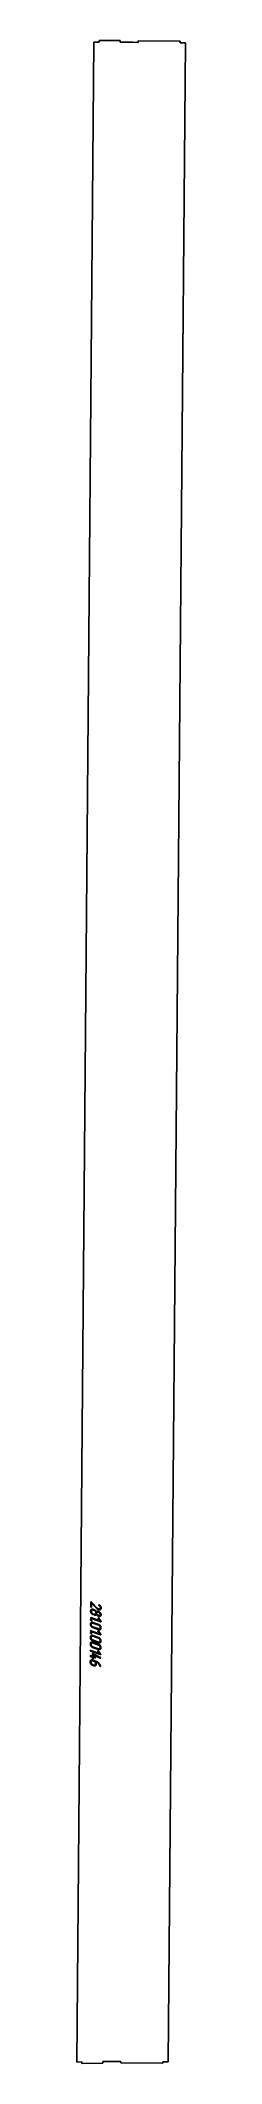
# Model space of a CAD drawing. Header units: millimetres. Extents: x 134 to 238, y 86 to 2007.
import ezdxf

# ---------------------------------------------------------------- set-up
doc = ezdxf.new("R2010")
doc.units = ezdxf.units.MM
doc.linetypes.add('K5LT_BASIC', pattern=[0])
doc.layers.add('Engraving', color=7, linetype='Continuous')

msp = doc.modelspace()

# ---------------------------------------------------------------- linework, layer by layer
at = {"color": 150, "linetype": 'K5LT_BASIC', "lineweight": 25, "true_color": 0x0080ff}
for p, q in [((134.4, 87.9), (150.9, 2006)), ((155.9, 2006), (150.9, 2006)), ((155.9, 2007.5), (155.9, 2006)), ((175.9, 2007.3), (155.9, 2007.5)), ((175.9, 2005.8), (175.9, 2007.3)), ((180.9, 2005.8), (175.9, 2005.8)), ((188, 2005.7), (180.9, 2005.8)), ((193, 2005.6), (188, 2005.7)), ((193, 2007.1), (193, 2005.6)), ((233, 2006.8), (193, 2007.1)), ((238, 2005.3), (221.5, 88.2)), ((233, 2005.3), (233, 2006.8)), ((238, 2005.3), (233, 2005.3)), ((134.4, 87.9), (139.4, 88)), ((139.4, 88), (139.4, 86.5)), ((139.4, 86.5), (159.4, 86.9)), ((159.4, 88.4), (164.4, 88.5)), ((159.4, 86.9), (159.4, 88.4)), ((171.5, 88.5), (176.5, 88.5)), ((176.5, 88.5), (176.5, 87)), ((176.5, 87), (216.5, 86.7)), ((216.5, 88.1), (221.5, 88.1)), ((216.5, 86.7), (216.5, 88.1)), ((221.5, 88.1), (221.5, 88.2))]:
    msp.add_line(p, q, dxfattribs=at)
msp.add_open_spline([(164.4, 88.5), (164.7, 88.5), (165.3, 88.5), (166.2, 88.5), (167.1, 88.5), (167.9, 88.5), (168.8, 88.5), (169.7, 88.5), (170.6, 88.5), (171.2, 88.5), (171.5, 88.5)], degree=3, dxfattribs=at)
at = {"layer": 'Engraving', "color": 150, "linetype": 'K5LT_BASIC', "lineweight": 25, "true_color": 0x0080ff}
for p, q in [((147.8, 520.3), (147.8, 524.6)), ((148.4, 524.7), (154.2, 518.7)), ((148.5, 523.6), (148.5, 520.1)), ((153.8, 518.3), (148.5, 523.6)), ((154.2, 518.7), (154.5, 518.5)), ((155.9, 522), (156, 521.9)), ((147.6, 503.3), (147.6, 504)), ((147.7, 515.7), (147.7, 516.4)), ((148, 510), (156.4, 507)), ((157.2, 506), (148, 509.3)), ((148.3, 503), (148.3, 503.8)), ((148.4, 515.5), (148.4, 516.2)), ((155.4, 499.1), (149.7, 501.1)), ((155.4, 498.4), (149.7, 500.4)), ((151.3, 513.1), (149.8, 513.6)), ((151.3, 512.4), (149.8, 512.9)), ((149.8, 505.4), (155.4, 503.4)), ((149.8, 504.7), (155.4, 502.7)), ((149.9, 517.8), (151.3, 517.3)), ((149.9, 517.1), (151.3, 516.6)), ((152.7, 514.7), (152.7, 514)), ((154.5, 518.5), (154.7, 518.3)), ((154.8, 515.7), (155.6, 515.5)), ((154.8, 515), (155.5, 514.8)), ((155.5, 511.9), (154.8, 512.2)), ((155.5, 511.2), (154.8, 511.5)), ((156.4, 507), (154.9, 509.1)), ((155.4, 509.4), (157.5, 506.6)), ((155.7, 511.1), (155.5, 511.2)), ((156, 511.1), (155.7, 511.1)), ((156.3, 511.1), (156, 511.1)), ((156.8, 500.8), (156.8, 500.1)), ((157.5, 513.5), (157.6, 513.1)), ((157.5, 500.5), (157.5, 499.8)), ((157.6, 513.1), (157.7, 512.8)), ((157.7, 512.8), (157.7, 512.6)), ((147.5, 490.9), (147.5, 491.6)), ((147.5, 484.5), (147.5, 485.2)), ((147.9, 497.5), (156.3, 494.6)), ((157.1, 493.6), (147.9, 496.8)), ((148.2, 490.6), (148.2, 491.3)), ((148.2, 484.3), (148.2, 485)), ((155.3, 486.7), (149.6, 488.7)), ((155.3, 486), (149.6, 488)), ((149.6, 486.6), (155.3, 484.6)), ((149.6, 485.9), (155.3, 483.9)), ((155.2, 480.4), (149.6, 482.3)), ((155.2, 479.6), (149.6, 481.6)), ((149.7, 493), (155.3, 491)), ((149.7, 492.2), (155.3, 490.3)), ((156.3, 494.6), (154.8, 496.7)), ((155.3, 497), (157.4, 494.1)), ((156.7, 488.4), (156.7, 487.6)), ((156.7, 482), (156.7, 481.3)), ((157.4, 488.1), (157.4, 487.4)), ((157.4, 481.8), (157.4, 481)), ((147.3, 467.6), (147.3, 468.3)), ((147.7, 473.8), (149.5, 473.2)), ((149.5, 472.5), (147.7, 473.1)), ((147.8, 478.7), (156.1, 475.8)), ((157, 474.8), (147.8, 478)), ((148, 467.3), (148, 468)), ((150.8, 464.9), (149.4, 465.4)), ((150.8, 464.2), (149.4, 464.7)), ((149.5, 473.2), (149.5, 475.7)), ((149.5, 471.4), (149.5, 472.5)), ((149.5, 469.7), (152.6, 468.6)), ((149.5, 469), (152.3, 468)), ((149.9, 475.9), (157, 472)), ((149.9, 475.9), (149.9, 475.9)), ((156.9, 471.3), (150.2, 475)), ((150.2, 475), (150.2, 472.9)), ((150.2, 472.9), (152, 472.3)), ((152, 471.6), (150.2, 472.2)), ((150.2, 472.2), (150.2, 471.2)), ((152.3, 468), (152.3, 465.8)), ((153, 467.7), (153, 465.6)), ((156.1, 475.8), (154.6, 477.9)), ((155.1, 478.2), (157.2, 475.3)), ((156.4, 464.2), (156.3, 464.6)), ((156.5, 464), (156.4, 464.2)), ((156.5, 463.9), (156.5, 464)), ((156.9, 471.3), (156.9, 471.3)), ((157.2, 471.8), (157.3, 471.5)), ((157.2, 463.9), (157.2, 463.7))]:
    msp.add_line(p, q, dxfattribs=at)
for points in [[(147.9, 524.8), (147.8, 524.7), (147.8, 524.6)], [(147.8, 520.3), (147.8, 520.1), (147.9, 520)], [(148.2, 524.8), (148, 524.8), (147.9, 524.8)], [(147.9, 520), (148, 519.9), (148.1, 519.8)], [(148.1, 519.8), (148.2, 519.8), (148.4, 519.9)], [(148.4, 524.7), (148.3, 524.7), (148.2, 524.8)], [(148.4, 519.9), (148.5, 519.9), (148.5, 520.1)], [(155.7, 521.9), (155.6, 521.9), (155.6, 521.7)], [(155.6, 521.7), (155.6, 521.6), (155.6, 521.5)], [(155.6, 521.5), (155.7, 521.4), (155.8, 521.3)], [(155.9, 522), (155.8, 522), (155.7, 521.9)], [(155.8, 521.3), (156.5, 520.8), (156.7, 520.3)], [(157.3, 520.5), (156.9, 521.3), (156, 521.9)], [(156.7, 520.3), (157, 519.8), (157, 519.3)], [(157, 519.3), (157, 518.9), (156.8, 518.6)], [(157, 517.5), (157.7, 518.1), (157.7, 519.1)], [(157.7, 519.1), (157.7, 519.8), (157.3, 520.5)], [(148.3, 505.3), (147.6, 504.8), (147.6, 504)], [(147.6, 503.3), (147.6, 502.4), (148.2, 501.6)], [(148.4, 517.7), (147.7, 517.3), (147.7, 516.4)], [(147.7, 515.7), (147.7, 514.8), (148.3, 514)], [(147.8, 510), (147.7, 509.8), (147.7, 509.7)], [(147.7, 509.7), (147.7, 509.6), (147.8, 509.4)], [(147.8, 508.1), (147.7, 508.1), (147.7, 507.8)], [(147.7, 507.8), (147.7, 507.6), (147.8, 507.4)], [(148, 510), (147.9, 510), (147.8, 510)], [(147.8, 509.4), (147.9, 509.3), (148, 509.3)], [(148.2, 508.2), (148, 508.2), (147.8, 508.1)], [(147.8, 507.4), (148, 507.2), (148.2, 507.1)], [(148.5, 507.9), (148.3, 508.1), (148.2, 508.2)], [(148.2, 507.1), (148.4, 507), (148.6, 507.1)], [(148.2, 501.6), (148.9, 500.7), (149.7, 500.4)], [(148.3, 514), (149, 513.2), (149.8, 512.9)], [(149.8, 505.4), (148.9, 505.7), (148.3, 505.3)], [(148.8, 504.6), (148.3, 504.3), (148.3, 503.8)], [(148.3, 503), (148.3, 502.5), (148.7, 501.9)], [(149.9, 517.8), (149, 518.1), (148.4, 517.7)], [(148.9, 517), (148.5, 516.8), (148.4, 516.2)], [(148.4, 515.5), (148.4, 514.9), (148.8, 514.3)], [(148.7, 507.4), (148.7, 507.7), (148.5, 507.9)], [(148.6, 507.1), (148.7, 507.2), (148.7, 507.4)], [(148.7, 501.9), (149.1, 501.3), (149.7, 501.1)], [(148.8, 514.3), (149.2, 513.8), (149.8, 513.6)], [(149.8, 504.7), (149.2, 504.9), (148.8, 504.6)], [(149.9, 517.1), (149.3, 517.3), (148.9, 517)], [(152.3, 516.7), (151.8, 517.1), (151.3, 517.3)], [(152.3, 515.9), (151.9, 516.4), (151.3, 516.6)], [(151.3, 513.1), (151.8, 512.9), (152.3, 513.1)], [(151.3, 512.4), (151.8, 512.2), (152.4, 512.3)], [(153.2, 515.5), (152.8, 516.2), (152.3, 516.7)], [(152.7, 514.7), (152.7, 515.3), (152.3, 515.9)], [(152.3, 513.1), (152.7, 513.4), (152.7, 514)], [(152.4, 512.3), (152.9, 512.4), (153.1, 512.8)], [(153.1, 512.8), (153.5, 512.3), (153.9, 512)], [(153.9, 515.9), (153.5, 515.8), (153.2, 515.5)], [(153.8, 515), (153.4, 514.7), (153.4, 514.1)], [(153.4, 514.1), (153.4, 513.5), (153.8, 513)], [(153.8, 518.3), (154.2, 517.8), (154.6, 517.6)], [(154.8, 515), (154.2, 515.2), (153.8, 515)], [(153.8, 513), (154.2, 512.4), (154.8, 512.2)], [(154.8, 515.7), (154.3, 515.9), (153.9, 515.9)], [(153.9, 512), (154.3, 511.7), (154.8, 511.5)], [(154.6, 517.6), (154.9, 517.4), (155.3, 517.3)], [(155.3, 518), (155, 518.1), (154.7, 518.3)], [(154.9, 509.6), (154.8, 509.5), (154.8, 509.4)], [(154.8, 509.4), (154.8, 509.2), (154.9, 509.1)], [(155.1, 509.6), (155, 509.7), (154.9, 509.6)], [(155.4, 509.4), (155.2, 509.6), (155.1, 509.6)], [(156.5, 518.2), (156, 517.8), (155.3, 518)], [(155.3, 517.3), (156.3, 516.9), (157, 517.5)], [(156.9, 502.3), (156.3, 503.1), (155.4, 503.4)], [(156.4, 501.9), (156, 502.5), (155.4, 502.7)], [(156.5, 514), (156.1, 514.6), (155.5, 514.8)], [(155.5, 511.9), (156.1, 511.7), (156.5, 512)], [(157.1, 514.3), (156.4, 515.2), (155.6, 515.5)], [(156.3, 511.1), (156.7, 511.1), (157, 511.3)], [(156.8, 500.8), (156.8, 501.4), (156.4, 501.9)], [(156.4, 499.2), (156.8, 499.5), (156.8, 500.1)], [(156.8, 518.6), (156.7, 518.3), (156.5, 518.2)], [(156.9, 512.9), (156.9, 513.4), (156.5, 514)], [(156.5, 512), (156.9, 512.3), (156.9, 512.9)], [(157.5, 500.5), (157.6, 501.4), (156.9, 502.3)], [(156.9, 498.5), (157.5, 499), (157.5, 499.8)], [(157, 511.3), (157.6, 511.7), (157.7, 512.6)], [(157.5, 513.5), (157.4, 513.9), (157.1, 514.3)], [(157.2, 506), (157.4, 506), (157.5, 506.1)], [(157.6, 506.3), (157.6, 506.4), (157.5, 506.6)], [(157.5, 506.1), (157.6, 506.1), (157.6, 506.3)], [(148.2, 492.8), (147.5, 492.4), (147.5, 491.6)], [(147.5, 490.9), (147.5, 490), (148.1, 489.1)], [(148.1, 486.5), (147.5, 486), (147.5, 485.2)], [(147.5, 484.5), (147.5, 483.6), (148.1, 482.8)], [(147.7, 497.5), (147.6, 497.4), (147.6, 497.3)], [(147.6, 497.3), (147.6, 497.1), (147.7, 497)], [(147.7, 495.7), (147.6, 495.6), (147.6, 495.4)], [(147.6, 495.4), (147.6, 495.1), (147.7, 494.9)], [(147.9, 497.5), (147.7, 497.6), (147.7, 497.5)], [(147.7, 497), (147.8, 496.9), (147.9, 496.8)], [(148.1, 495.7), (147.9, 495.8), (147.7, 495.7)], [(147.7, 494.9), (147.9, 494.7), (148.1, 494.7)], [(148.4, 495.5), (148.2, 495.7), (148.1, 495.7)], [(148.1, 494.7), (148.3, 494.6), (148.4, 494.7)], [(148.1, 489.1), (148.8, 488.3), (149.6, 488)], [(149.6, 486.6), (148.7, 486.9), (148.1, 486.5)], [(148.1, 482.8), (148.7, 481.9), (149.6, 481.6)], [(149.7, 493), (148.8, 493.3), (148.2, 492.8)], [(148.7, 492.2), (148.2, 491.9), (148.2, 491.3)], [(148.2, 490.6), (148.2, 490), (148.6, 489.5)], [(148.6, 485.8), (148.2, 485.5), (148.2, 485)], [(148.2, 484.3), (148.2, 483.7), (148.6, 483.1)], [(148.6, 495), (148.6, 495.3), (148.4, 495.5)], [(148.4, 494.7), (148.6, 494.8), (148.6, 495)], [(148.6, 489.5), (149, 488.9), (149.6, 488.7)], [(149.6, 485.9), (149, 486.1), (148.6, 485.8)], [(148.6, 483.1), (149, 482.6), (149.6, 482.3)], [(149.7, 492.2), (149.1, 492.4), (148.7, 492.2)], [(154.8, 497.2), (154.7, 497.1), (154.7, 496.9)], [(154.7, 496.9), (154.7, 496.8), (154.8, 496.7)], [(155, 497.2), (154.9, 497.2), (154.8, 497.2)], [(155.3, 497), (155.1, 497.2), (155, 497.2)], [(155.2, 480.4), (155.8, 480.2), (156.2, 480.4)], [(156.8, 489.8), (156.2, 490.7), (155.3, 491)], [(156.3, 489.5), (155.9, 490.1), (155.3, 490.3)], [(155.3, 486.7), (155.9, 486.5), (156.3, 486.8)], [(155.3, 486), (156.2, 485.7), (156.8, 486.1)], [(156.8, 483.5), (156.1, 484.3), (155.3, 484.6)], [(156.3, 483.2), (155.9, 483.7), (155.3, 483.9)], [(155.4, 499.1), (156, 498.9), (156.4, 499.2)], [(155.4, 498.4), (156.3, 498.1), (156.9, 498.5)], [(156.2, 480.4), (156.7, 480.7), (156.7, 481.3)], [(156.7, 488.4), (156.7, 488.9), (156.3, 489.5)], [(156.3, 486.8), (156.7, 487.1), (156.7, 487.6)], [(156.7, 482), (156.7, 482.6), (156.3, 483.2)], [(156.7, 479.8), (157.4, 480.2), (157.4, 481)], [(157.4, 488.1), (157.4, 489), (156.8, 489.8)], [(156.8, 486.1), (157.4, 486.5), (157.4, 487.4)], [(157.4, 481.8), (157.4, 482.6), (156.8, 483.5)], [(157.1, 493.6), (157.3, 493.5), (157.4, 493.6)], [(157.5, 493.8), (157.5, 494), (157.4, 494.1)], [(157.4, 493.6), (157.5, 493.7), (157.5, 493.8)], [(148, 469.5), (147.3, 469.1), (147.3, 468.3)], [(147.3, 467.6), (147.3, 466.7), (147.9, 465.9)], [(147.5, 478.7), (147.4, 478.6), (147.4, 478.5)], [(147.4, 478.5), (147.4, 478.4), (147.5, 478.2)], [(147.5, 473.8), (147.4, 473.6), (147.4, 473.6)], [(147.4, 473.6), (147.4, 473.4), (147.4, 473.3)], [(147.4, 473.3), (147.5, 473.2), (147.7, 473.1)], [(147.8, 478.7), (147.6, 478.8), (147.5, 478.7)], [(147.5, 478.2), (147.6, 478.1), (147.8, 478)], [(147.7, 473.8), (147.5, 473.9), (147.5, 473.8)], [(147.9, 465.9), (148.5, 465), (149.4, 464.7)], [(149.5, 469.7), (148.6, 470), (148, 469.5)], [(148.5, 468.9), (148, 468.6), (148, 468)], [(148, 467.3), (148, 466.7), (148.4, 466.2)], [(148.4, 466.2), (148.8, 465.6), (149.4, 465.4)], [(149.5, 469), (148.9, 469.2), (148.5, 468.9)], [(149.6, 475.9), (149.5, 475.8), (149.5, 475.7)], [(149.5, 471.4), (149.5, 471.2), (149.6, 471.1)], [(149.9, 475.9), (149.7, 476), (149.6, 475.9)], [(149.6, 471.1), (149.7, 471), (149.8, 470.9)], [(149.8, 470.9), (150, 470.9), (150.1, 471)], [(150.1, 471), (150.2, 471), (150.2, 471.2)], [(150.8, 464.9), (151.4, 464.7), (151.8, 465)], [(150.8, 464.2), (151.7, 463.9), (152.4, 464.3)], [(151.8, 465), (152.3, 465.2), (152.3, 465.8)], [(152.2, 472.1), (152.1, 472.3), (152, 472.3)], [(152, 471.6), (152.1, 471.5), (152.2, 471.6)], [(152.3, 471.8), (152.3, 472), (152.2, 472.1)], [(152.2, 471.6), (152.3, 471.7), (152.3, 471.8)], [(152.4, 464.3), (153, 464.7), (153, 465.6)], [(155.3, 466.9), (154.1, 468.1), (152.6, 468.6)], [(153, 467.7), (153.5, 467.6), (154, 467.2)], [(154, 467.2), (154.5, 466.8), (154.9, 466.4)], [(154.6, 478.4), (154.5, 478.3), (154.5, 478.2)], [(154.5, 478.2), (154.5, 478), (154.6, 477.9)], [(154.9, 478.4), (154.7, 478.4), (154.6, 478.4)], [(155.1, 478.2), (154.9, 478.4), (154.9, 478.4)], [(154.9, 466.4), (155.6, 465.8), (155.9, 465.2)], [(155.2, 479.6), (156.1, 479.3), (156.7, 479.8)], [(157.2, 463.9), (156.6, 465.6), (155.3, 466.9)], [(155.9, 465.2), (156.1, 464.9), (156.3, 464.6)], [(156.5, 463.9), (156.6, 463.7), (156.7, 463.6)], [(156.7, 463.6), (156.8, 463.6), (156.9, 463.5)], [(156.9, 471.3), (157.1, 471.2), (157.2, 471.3)], [(156.9, 463.5), (157, 463.5), (157.1, 463.5)], [(157, 474.8), (157.1, 474.8), (157.2, 474.8)], [(157.2, 471.8), (157.2, 471.9), (157, 472)], [(157.1, 463.5), (157.2, 463.6), (157.2, 463.7)], [(157.3, 475.1), (157.3, 475.2), (157.2, 475.3)], [(157.2, 474.8), (157.3, 474.9), (157.3, 475.1)], [(157.2, 471.3), (157.3, 471.4), (157.3, 471.5)]]:
    msp.add_open_spline(points, degree=2, dxfattribs=at)

doc.saveas('drawing.dxf')
